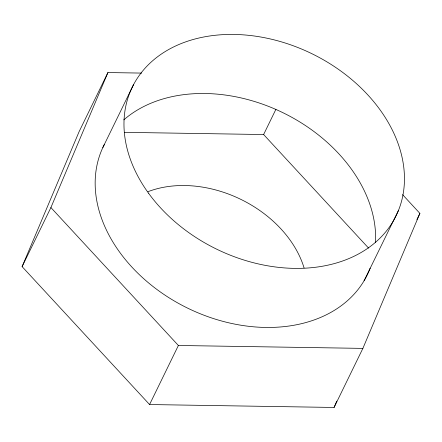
<?xml version="1.0" encoding="UTF-8"?>
<svg xmlns="http://www.w3.org/2000/svg" width="442" height="442" viewBox="0 0 442 442"><rect width="100%" height="100%" fill="white"/><g stroke="black" fill="none" stroke-linecap="round" stroke-linejoin="round"><path stroke-width="0.66" d="M402.557 194.629L419.9 213.392L362.882 348.39L334.075 407.458L149.578 404.541L22.1 266.625L79.118 131.622L107.925 72.554L141.655 73.09M22.1 266.625L50.907 207.558L107.925 72.554M334.075 407.458L336.749 401.121M102.826 147.578L133.484 84.781M124.556 132.34L263.614 134.539L275.918 109.312M149.578 404.541L178.386 345.478L362.882 348.39M416.9 219.541L419.9 213.392M364.092 280.736L398.446 210.48M263.614 134.539L368.595 248.117M50.907 207.558L178.386 345.478M370.186 268.145A146.75 108.71 26 0 1 191.11 309.787A146.75 108.71 26 0 1 104.284 144.589M123.788 119.87A146.75 108.71 26 0 1 283.079 112.771A146.75 108.71 26 0 1 375.512 242.675M147.943 191.701A105.4 78.079 26 0 1 304.068 267.913M148.479 193.126A146.75 108.71 26 0 0 390.673 225.205A146.75 108.71 26 0 0 253.487 35.896A146.75 108.71 26 0 0 148.479 193.126"/></g></svg>
